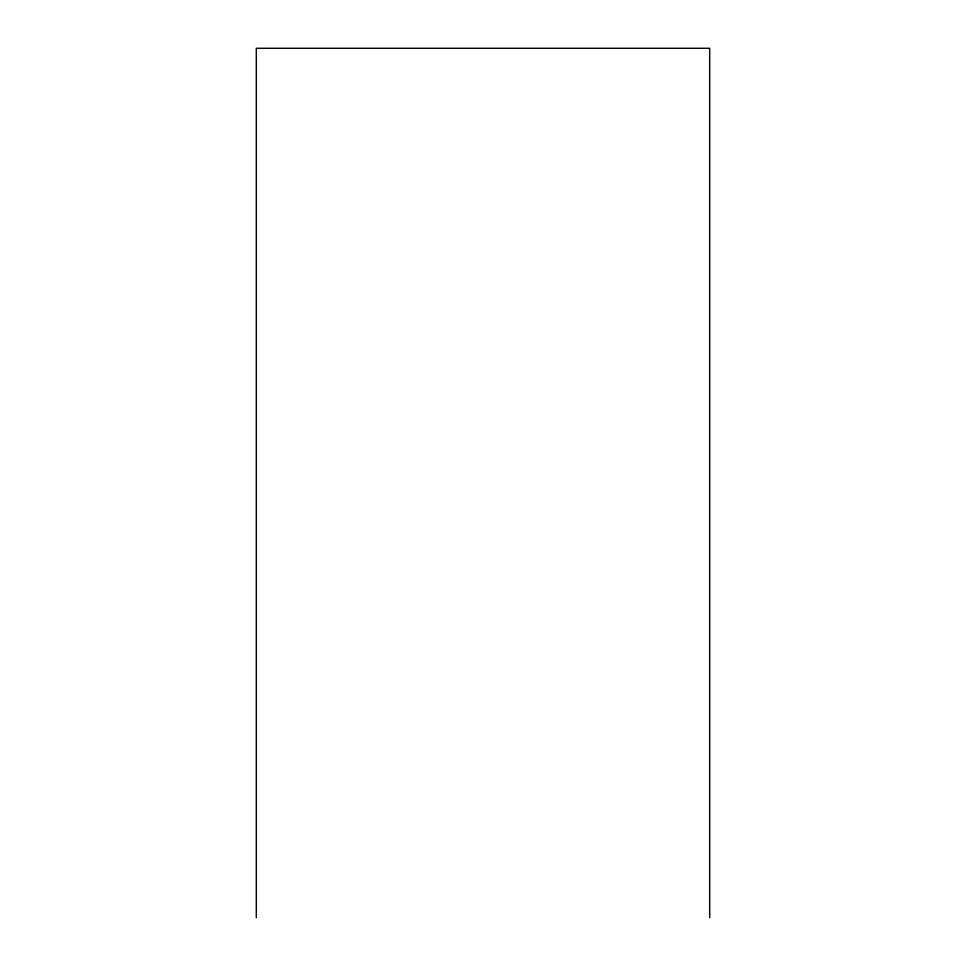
<?xml version="1.0" encoding="UTF-8"?>
<svg xmlns="http://www.w3.org/2000/svg" width="966" height="966" viewBox="0 0 966 966"><rect width="100%" height="100%" fill="white"/><g stroke="black" fill="none" stroke-linecap="round" stroke-linejoin="round"><path stroke-width="1.45" d="M709.684 917.7L709.684 48.3L256.316 48.3L256.316 917.7"/></g></svg>
